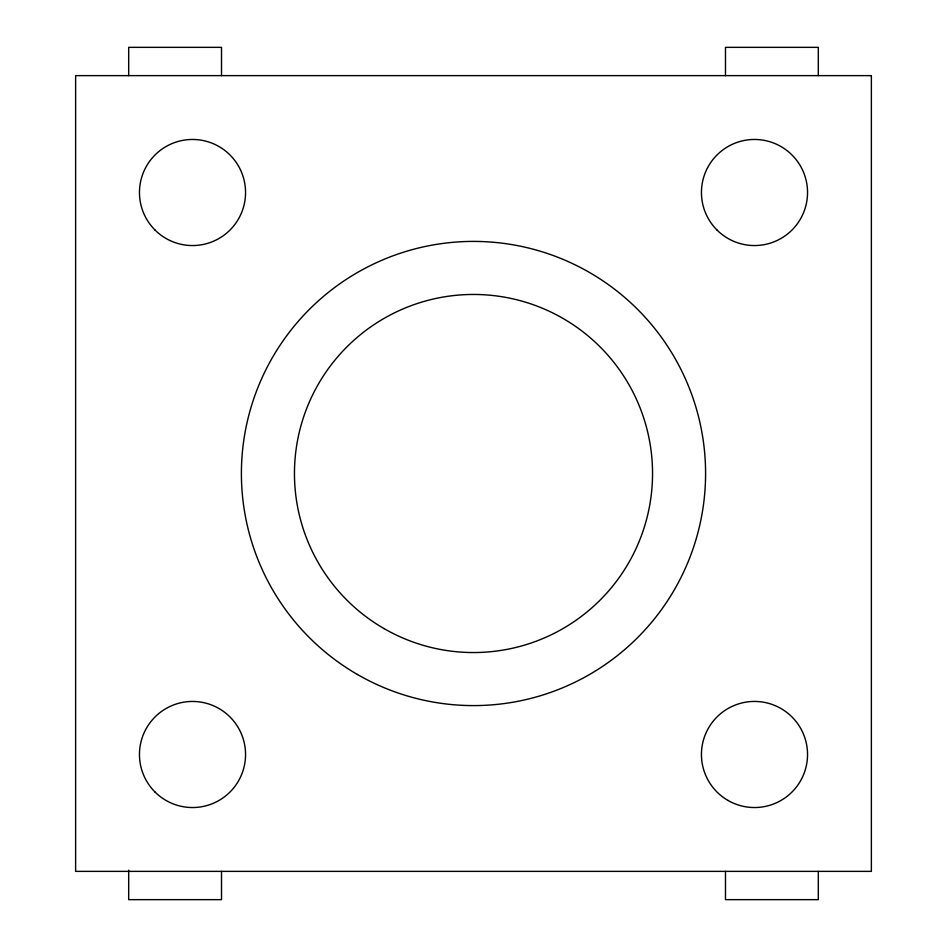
<?xml version="1.0" encoding="UTF-8"?>
<svg xmlns="http://www.w3.org/2000/svg" width="947" height="947" viewBox="0 0 947 947"><rect width="100%" height="100%" fill="white"/><g stroke="black" fill="none" stroke-linecap="round" stroke-linejoin="round"><path stroke-width="1.42" d="M818.315 75.63L818.315 47.35L725.485 47.35L725.485 75.63M818.315 871.37L818.315 899.65L725.485 899.65L725.485 871.37M221.515 75.63L221.515 47.35L128.685 47.35L128.685 75.63M221.515 871.37L221.515 899.65L128.685 899.65L128.685 870.151M871.37 75.63L75.63 75.63L75.63 871.37L871.37 871.37L871.37 75.63M357.457 674.501A232.086 232.086 0 0 0 705.586 473.5A232.086 232.086 0 0 0 357.457 272.499A232.086 232.086 0 0 0 357.457 674.501M716.986 230.014A53.044 53.044 0 0 0 805.731 206.245A53.044 53.044 0 0 0 740.755 141.269A53.044 53.044 0 0 0 716.986 230.014M155 230.014A53.044 53.044 0 0 0 243.746 206.245A53.044 53.044 0 0 0 178.782 141.269A53.044 53.044 0 0 0 155 230.014M155 792A53.044 53.044 0 0 0 243.746 768.218A53.044 53.044 0 0 0 178.782 703.254A53.044 53.044 0 0 0 155 792M727.971 800.428A53.044 53.044 0 0 0 807.542 754.487A53.044 53.044 0 0 0 727.971 708.545A53.044 53.044 0 0 0 727.971 800.428M383.985 628.559A179.042 179.042 0 0 0 652.542 473.5A179.042 179.042 0 0 0 383.985 318.441A179.042 179.042 0 0 0 383.985 628.559"/></g></svg>
